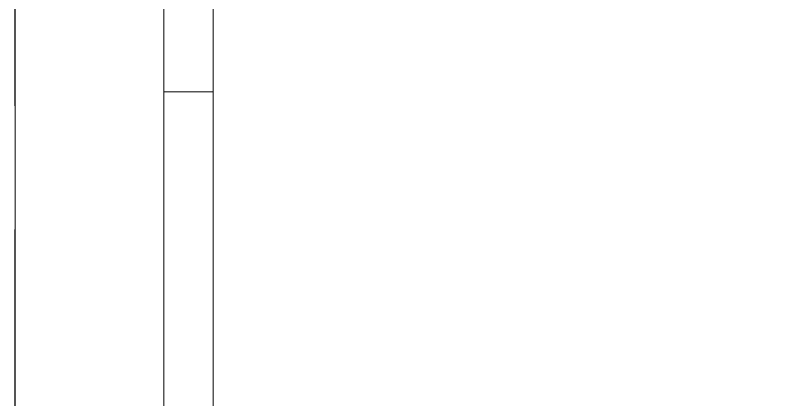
# Model space of a CAD drawing. Header units: millimetres. Extents: x -5 to 1510635, y -6 to 71285.
# Drawn here: x 1288042 to 1289588, y 34690 to 35467 of the extents above; entities that cross this region are included whole.
import ezdxf

# ---------------------------------------------------------------- set-up
doc = ezdxf.new("R2010")
doc.units = ezdxf.units.MM
doc.header["$LTSCALE"] = 1000
doc.linetypes.add('CENTER', pattern=[2, 1.25, -0.25, 0.25, -0.25])
doc.linetypes.add('PHANTOM', pattern=[2.5, 1.25, -0.25, 0.25, -0.25, 0.25, -0.25])
for name, color, linetype in [('2', 42, 'Continuous'), ('MP-1', 1, 'CENTER'), ('MP-8', 8, 'Continuous')]:
    doc.layers.add(name, color=color, linetype=linetype)

# ---------------------------------------------------------------- blocks, each defined once
blk = doc.blocks.new('17886555')
at = {"layer": 'MP-8', "linetype": 'Continuous', "lineweight": 15}
for p, q in [((1172.88, 200), (1652.88, 200)), ((1267.88, 200), (1267.88, 150)), ((-407.12, 150), (1692.44, 150)), ((1937.88, 0), (1072.88, 0))]:
    blk.add_line(p, q, dxfattribs=at)

msp = doc.modelspace()

# ---------------------------------------------------------------- linework, layer by layer
at = {"layer": 'MP-1', "color": 6, "linetype": 'PHANTOM'}
msp.add_lwpolyline([(1288042.216, 40821.768), (1299042.216, 40821.768), (1299042.216, 33783.768), (1288042.216, 33783.768)], close=True, dxfattribs=at)

# ---------------------------------------------------------------- block references
at = {"layer": '2', "linetype": 'ByBlock', "xscale": 2, "yscale": 2, "zscale": 2, "rotation": 270}
msp.add_blockref('17886555', (1288042.216, 37847.523), dxfattribs=at)

doc.saveas('drawing.dxf')
